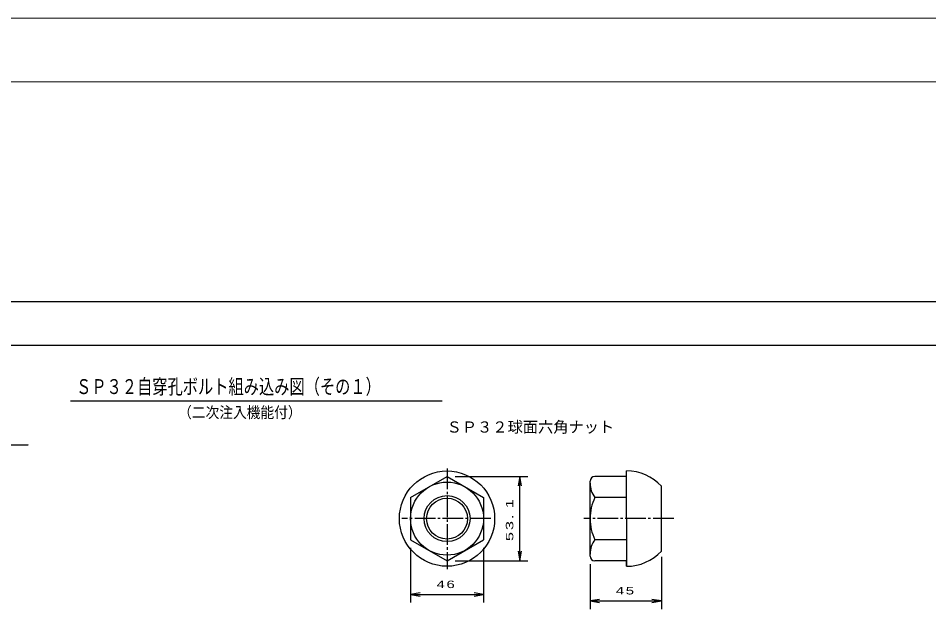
# Model space of a CAD drawing. Units: millimetres on the paper, scale 1:2. Extents: x 0 to 841, y 0 to 594.
# Drawn here: x 398.6 to 685.4, y 402.7 to 594 of the extents above; entities that cross this region are included whole.
import ezdxf
from ezdxf.enums import TextEntityAlignment as Align

# ---------------------------------------------------------------- set-up
doc = ezdxf.new("R2010")
doc.units = ezdxf.units.MM
doc.linetypes.add('USER2', pattern=[8.75, 6.5, -0.75, 0.75, -0.75])
for name, color, linetype, lineweight in [('1_外形線', 7, 'Continuous', 25), ('2_細い実線', 3, 'Continuous', 25), ('4_中心線', 1, 'USER2', 25), ('6_寸法線', 4, 'Continuous', 25), ('7_枠・タイトル', 7, 'Continuous', 25), ('DEFPOINTS_11', 7, 'Continuous', 25), ('V-nasSTD', 7, 'Continuous', 13)]:
    doc.layers.add(name, color=color, linetype=linetype, lineweight=lineweight)
doc.styles.add('標準ベクトル', font='')
doc.styles.get('標準ベクトル').set_extended_font_data('標準ベクトル')

# ---------------------------------------------------------------- blocks, each defined once
blk = doc.blocks.new('open_arrow')
at = {"color": 0, "linetype": 'Continuous', "lineweight": -2}
blk.add_lwpolyline([(7.5, 1.25), (0, 0), (7.5, -1.25)], dxfattribs=at)

msp = doc.modelspace()

# ---------------------------------------------------------------- linework, layer by layer
at = {"layer": '1_外形線'}
for p, q in [((590.243, 436.477), (590.243, 451.477)), ((522.193, 443.112), (533.693, 449.752)), ((533.693, 449.752), (545.193, 443.112)), ((578.743, 424.702), (578.743, 448.252)), ((590.243, 449.752), (580.243, 449.752)), ((601.243, 426.278), (601.243, 446.675)), ((522.193, 443.112), (522.193, 429.841)), ((545.193, 443.112), (545.193, 429.841)), ((590.243, 443.114), (580.243, 443.114)), ((590.243, 436.477), (590.243, 421.477)), ((522.193, 429.841), (533.693, 423.202)), ((533.693, 423.202), (545.193, 429.841)), ((590.243, 429.839), (580.243, 429.839)), ((590.243, 423.202), (580.243, 423.202)), ((590.243, 421.477), (590.243, 423.202))]:
    msp.add_line(p, q, dxfattribs=at)
for radius in [15, 11.496, 6.425]:
    msp.add_circle((533.693, 436.477), radius, dxfattribs=at)
for centre, radius, start, end in [((590.243, 436.477), 15, 42.83343, 90), ((580.243, 448.252), 1.5, 90, 180), ((586.243, 447.614), 7.5, 180, 216.8699), ((594.179, 436.477), 15.435, 154.53143, 180), ((594.179, 436.477), 15.435, 180, 205.46857), ((586.243, 425.339), 7.5, 143.1301, 180), ((580.243, 424.702), 1.5, 180, 270), ((590.243, 436.477), 15, 270, 317.16657)]:
    msp.add_arc(centre, radius, start, end, dxfattribs=at)
at = {"layer": '2_細い実線'}
msp.add_circle((533.693, 436.477), 7.25, dxfattribs=at)
at = {"layer": '4_中心線'}
for p, q in [((533.693, 452.205), (533.693, 420.547)), ((547.51, 436.477), (519.459, 436.477)), ((605.082, 436.477), (576.817, 436.477))]:
    msp.add_line(p, q, dxfattribs=at)
at = {"layer": '6_寸法線'}
for p, q in [((536.233, 449.752), (559.146, 449.752)), ((556.606, 423.202), (556.606, 449.752)), ((522.193, 427.301), (522.193, 410.032)), ((545.193, 427.301), (545.193, 410.032)), ((536.233, 423.202), (559.146, 423.202)), ((578.743, 422.162), (578.743, 408.022)), ((601.243, 424.488), (601.243, 408.022)), ((522.193, 412.572), (545.193, 412.572)), ((578.743, 410.562), (601.243, 410.562))]:
    msp.add_line(p, q, dxfattribs=at)
msp.add_lwpolyline([(339.95, 445.96), (365.38, 459.384), (401.728, 459.656), (383.554, 459.52), (392.641, 459.588)], dxfattribs=at)
at = {"layer": '7_枠・タイトル'}
for p, q in [((695.5, 491), (145.5, 491)), ((415.106, 473.555), (532.19, 473.555))]:
    msp.add_line(p, q, dxfattribs=at)
at = {"layer": 'DEFPOINTS_11'}
msp.add_lwpolyline([(131.75, 89.25), (709.25, 89.25), (709.25, 504.75), (131.75, 504.75)], close=True, dxfattribs=at)
at = {"layer": 'V-nasSTD'}
for points in [[(0, 0), (0, 594), (841, 594), (841, 0)], [(20, 20), (20, 574), (821, 574), (821, 20)], [(20, 20), (20, 574), (821, 574), (821, 20)]]:
    msp.add_lwpolyline(points, close=True, dxfattribs=at)

# ---------------------------------------------------------------- block references
at = {"layer": '6_寸法線', "xscale": 0.4, "yscale": 0.4}
for p, rotation in [((556.606, 449.752), 270), ((556.606, 423.202), 90), ((545.193, 412.572), 180), ((601.243, 410.562), 180)]:
    msp.add_blockref('open_arrow', p, dxfattribs=dict(at, rotation=rotation))
for p in [(522.193, 412.572), (578.743, 410.562)]:
    msp.add_blockref('open_arrow', p, dxfattribs=at)

# ---------------------------------------------------------------- texts
at = {"layer": '6_寸法線', "style": '標準ベクトル'}
msp.add_text('ＳＰ３２球面六角ナット', height=3.519, dxfattribs=at).set_placement((586.35, 465.316), align=Align.MIDDLE_RIGHT)
at = {"layer": '6_寸法線', "insert": (553.406, 436.302), "char_height": 2.346, "attachment_point": 5, "rotation": 90, "style": '標準ベクトル'}
msp.add_mtext('\\T1.2;\\W1.65;53.\\~1', dxfattribs=at)
at = {"layer": '6_寸法線', "char_height": 2.346, "attachment_point": 5, "style": '標準ベクトル'}
for s, insert in [('\\T1.2;\\W1.5;46', (533.519, 415.772)), ('\\T1.2;\\W1.5;45', (589.993, 413.762))]:
    msp.add_mtext(s, dxfattribs=dict(at, insert=insert))
at = {"layer": '7_枠・タイトル', "style": '標準ベクトル'}
for s, height, width, p in [('ＳＰ３２自穿孔ボルト組み込み図（その１）', 4.692, 0.75, (416.849, 474.288)), ('（二次注入機能付）', 3.519, 0.9, (448.996, 467.11))]:
    msp.add_text(s, height=height, dxfattribs=dict(at, width=width)).set_placement(p, align=Align.BOTTOM_LEFT)

doc.saveas('drawing.dxf')
